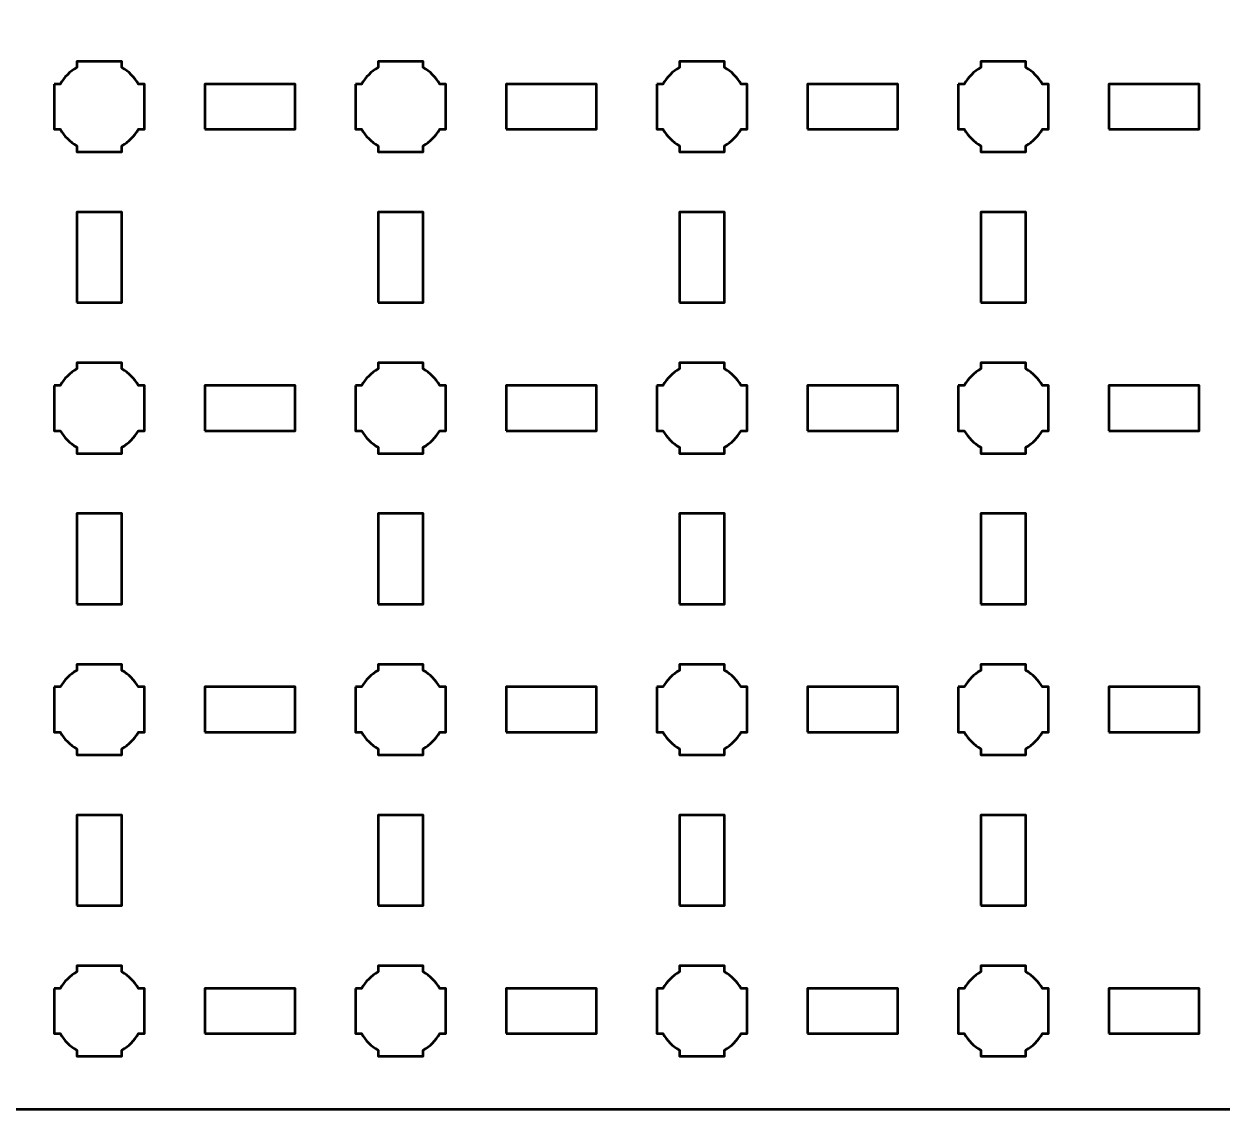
# Model space of a CAD drawing. Header units: centimetres. Extents: x -25.1 to 4.2, y -29.5 to -0.2.
# Drawn here: x -11 to -3.05, y -29.5 to -22.3 of the extents above; entities that cross this region are included whole.
import ezdxf

# ---------------------------------------------------------------- set-up
doc = ezdxf.new("R2010")
doc.units = ezdxf.units.CM
doc.header["$MEASUREMENT"] = 0
doc.layers.add('Layer 1', color=7, linetype='Continuous')

msp = doc.modelspace()

# ---------------------------------------------------------------- linework, layer by layer
at = {"layer": 'Layer 1', "lineweight": 53}
for points in [[(-9.8, -23), (-9.2, -23), (-9.2, -22.7), (-9.8, -22.7), (-9.8, -23)], [(-7.8, -23), (-7.2, -23), (-7.2, -22.7), (-7.8, -22.7), (-7.8, -23)], [(-5.8, -23), (-5.2, -23), (-5.2, -22.7), (-5.8, -22.7), (-5.8, -23)], [(-3.8, -23), (-3.2, -23), (-3.2, -22.7), (-3.8, -22.7), (-3.8, -23)], [(-10.65, -24.15), (-10.35, -24.15), (-10.35, -23.55), (-10.65, -23.55), (-10.65, -24.15)], [(-8.65, -24.15), (-8.35, -24.15), (-8.35, -23.55), (-8.65, -23.55), (-8.65, -24.15)], [(-6.65, -24.15), (-6.35, -24.15), (-6.35, -23.55), (-6.65, -23.55), (-6.65, -24.15)], [(-4.65, -24.15), (-4.35, -24.15), (-4.35, -23.55), (-4.65, -23.55), (-4.65, -24.15)], [(-9.8, -25), (-9.2, -25), (-9.2, -24.7), (-9.8, -24.7), (-9.8, -25)], [(-7.8, -25), (-7.2, -25), (-7.2, -24.7), (-7.8, -24.7), (-7.8, -25)], [(-5.8, -25), (-5.2, -25), (-5.2, -24.7), (-5.8, -24.7), (-5.8, -25)], [(-3.8, -25), (-3.2, -25), (-3.2, -24.7), (-3.8, -24.7), (-3.8, -25)], [(-10.65, -26.15), (-10.35, -26.15), (-10.35, -25.55), (-10.65, -25.55), (-10.65, -26.15)], [(-8.65, -26.15), (-8.35, -26.15), (-8.35, -25.55), (-8.65, -25.55), (-8.65, -26.15)], [(-6.65, -26.15), (-6.35, -26.15), (-6.35, -25.55), (-6.65, -25.55), (-6.65, -26.15)], [(-4.65, -26.15), (-4.35, -26.15), (-4.35, -25.55), (-4.65, -25.55), (-4.65, -26.15)], [(-9.8, -27), (-9.2, -27), (-9.2, -26.7), (-9.8, -26.7), (-9.8, -27)], [(-7.8, -27), (-7.2, -27), (-7.2, -26.7), (-7.8, -26.7), (-7.8, -27)], [(-5.8, -27), (-5.2, -27), (-5.2, -26.7), (-5.8, -26.7), (-5.8, -27)], [(-3.8, -27), (-3.2, -27), (-3.2, -26.7), (-3.8, -26.7), (-3.8, -27)], [(-10.65, -28.15), (-10.35, -28.15), (-10.35, -27.55), (-10.65, -27.55), (-10.65, -28.15)], [(-8.65, -28.15), (-8.35, -28.15), (-8.35, -27.55), (-8.65, -27.55), (-8.65, -28.15)], [(-6.65, -28.15), (-6.35, -28.15), (-6.35, -27.55), (-6.65, -27.55), (-6.65, -28.15)], [(-4.65, -28.15), (-4.35, -28.15), (-4.35, -27.55), (-4.65, -27.55), (-4.65, -28.15)], [(-9.8, -29), (-9.2, -29), (-9.2, -28.7), (-9.8, -28.7), (-9.8, -29)], [(-7.8, -29), (-7.2, -29), (-7.2, -28.7), (-7.8, -28.7), (-7.8, -29)], [(-5.8, -29), (-5.2, -29), (-5.2, -28.7), (-5.8, -28.7), (-5.8, -29)], [(-3.8, -29), (-3.2, -29), (-3.2, -28.7), (-3.8, -28.7), (-3.8, -29)]]:
    msp.add_lwpolyline(points, close=True, dxfattribs=at)
for points, knots in [([(-25.15, -29), (-25.15, -29), (-25.15, -0.7), (-25.15, -0.7), (-25.15, -0.7), (-25.15, -0.42391), (-24.92609, -0.2), (-24.65, -0.2), (-24.65, -0.2), (-24.65, -0.2), (3.65, -0.2), (3.65, -0.2), (3.65, -0.2), (3.92609, -0.2), (4.15, -0.42391), (4.15, -0.7), (4.15, -0.7), (4.15, -0.7), (4.15, -29), (4.15, -29), (4.15, -29), (4.15, -29.27609), (3.92609, -29.5), (3.65, -29.5), (3.65, -29.5), (3.65, -29.5), (-24.65, -29.5), (-24.65, -29.5), (-24.65, -29.5), (-24.92609, -29.5), (-25.15, -29.27609), (-25.15, -29)], [0, 0, 0, 0, 0.125, 0.125, 0.125, 0.125, 0.25, 0.25, 0.25, 0.25, 0.375, 0.375, 0.375, 0.375, 0.5, 0.5, 0.5, 0.5, 0.625, 0.625, 0.625, 0.625, 0.75, 0.75, 0.75, 0.75, 0.875, 0.875, 0.875, 0.875, 1, 1, 1, 1]), ([(-10.8, -22.7), (-10.8, -22.7), (-10.75985, -22.7), (-10.75985, -22.7), (-10.75985, -22.7), (-10.7335, -22.65447), (-10.69553, -22.6165), (-10.65, -22.59015), (-10.65, -22.59015), (-10.65, -22.59015), (-10.65, -22.55), (-10.65, -22.55), (-10.65, -22.55), (-10.65, -22.55), (-10.5, -22.55), (-10.5, -22.55), (-10.5, -22.55), (-10.5, -22.55), (-10.35, -22.55), (-10.35, -22.55), (-10.35, -22.55), (-10.35, -22.55), (-10.35, -22.59015), (-10.35, -22.59015), (-10.35, -22.59015), (-10.30447, -22.6165), (-10.2665, -22.65447), (-10.24015, -22.7), (-10.24015, -22.7), (-10.24015, -22.7), (-10.2, -22.7), (-10.2, -22.7), (-10.2, -22.7), (-10.2, -22.7), (-10.2, -22.85), (-10.2, -22.85), (-10.2, -22.85), (-10.2, -22.85), (-10.2, -23), (-10.2, -23), (-10.2, -23), (-10.2, -23), (-10.24015, -23), (-10.24015, -23), (-10.24015, -23), (-10.2665, -23.04553), (-10.30447, -23.0835), (-10.35, -23.10985), (-10.35, -23.10985), (-10.35, -23.10985), (-10.35, -23.15), (-10.35, -23.15), (-10.35, -23.15), (-10.35, -23.15), (-10.5, -23.15), (-10.5, -23.15), (-10.5, -23.15), (-10.5, -23.15), (-10.65, -23.15), (-10.65, -23.15), (-10.65, -23.15), (-10.65, -23.15), (-10.65, -23.10985), (-10.65, -23.10985), (-10.65, -23.10985), (-10.69553, -23.0835), (-10.7335, -23.04553), (-10.75985, -23), (-10.75985, -23), (-10.75985, -23), (-10.8, -23), (-10.8, -23), (-10.8, -23), (-10.8, -23), (-10.8, -22.85), (-10.8, -22.85), (-10.8, -22.85), (-10.8, -22.85), (-10.8, -22.7), (-10.8, -22.7)], [0, 0, 0, 0, 0.05, 0.05, 0.05, 0.05, 0.1, 0.1, 0.1, 0.1, 0.15, 0.15, 0.15, 0.15, 0.2, 0.2, 0.2, 0.2, 0.25, 0.25, 0.25, 0.25, 0.3, 0.3, 0.3, 0.3, 0.35, 0.35, 0.35, 0.35, 0.4, 0.4, 0.4, 0.4, 0.45, 0.45, 0.45, 0.45, 0.5, 0.5, 0.5, 0.5, 0.55, 0.55, 0.55, 0.55, 0.6, 0.6, 0.6, 0.6, 0.65, 0.65, 0.65, 0.65, 0.7, 0.7, 0.7, 0.7, 0.75, 0.75, 0.75, 0.75, 0.8, 0.8, 0.8, 0.8, 0.85, 0.85, 0.85, 0.85, 0.9, 0.9, 0.9, 0.9, 0.95, 0.95, 0.95, 0.95, 1, 1, 1, 1]), ([(-8.8, -22.7), (-8.8, -22.7), (-8.75985, -22.7), (-8.75985, -22.7), (-8.75985, -22.7), (-8.7335, -22.65447), (-8.69553, -22.6165), (-8.65, -22.59015), (-8.65, -22.59015), (-8.65, -22.59015), (-8.65, -22.55), (-8.65, -22.55), (-8.65, -22.55), (-8.65, -22.55), (-8.5, -22.55), (-8.5, -22.55), (-8.5, -22.55), (-8.5, -22.55), (-8.35, -22.55), (-8.35, -22.55), (-8.35, -22.55), (-8.35, -22.55), (-8.35, -22.59015), (-8.35, -22.59015), (-8.35, -22.59015), (-8.30447, -22.6165), (-8.2665, -22.65447), (-8.24015, -22.7), (-8.24015, -22.7), (-8.24015, -22.7), (-8.2, -22.7), (-8.2, -22.7), (-8.2, -22.7), (-8.2, -22.7), (-8.2, -22.85), (-8.2, -22.85), (-8.2, -22.85), (-8.2, -22.85), (-8.2, -23), (-8.2, -23), (-8.2, -23), (-8.2, -23), (-8.24015, -23), (-8.24015, -23), (-8.24015, -23), (-8.2665, -23.04553), (-8.30447, -23.0835), (-8.35, -23.10985), (-8.35, -23.10985), (-8.35, -23.10985), (-8.35, -23.15), (-8.35, -23.15), (-8.35, -23.15), (-8.35, -23.15), (-8.5, -23.15), (-8.5, -23.15), (-8.5, -23.15), (-8.5, -23.15), (-8.65, -23.15), (-8.65, -23.15), (-8.65, -23.15), (-8.65, -23.15), (-8.65, -23.10985), (-8.65, -23.10985), (-8.65, -23.10985), (-8.69553, -23.0835), (-8.7335, -23.04553), (-8.75985, -23), (-8.75985, -23), (-8.75985, -23), (-8.8, -23), (-8.8, -23), (-8.8, -23), (-8.8, -23), (-8.8, -22.85), (-8.8, -22.85), (-8.8, -22.85), (-8.8, -22.85), (-8.8, -22.7), (-8.8, -22.7)], [0, 0, 0, 0, 0.05, 0.05, 0.05, 0.05, 0.1, 0.1, 0.1, 0.1, 0.15, 0.15, 0.15, 0.15, 0.2, 0.2, 0.2, 0.2, 0.25, 0.25, 0.25, 0.25, 0.3, 0.3, 0.3, 0.3, 0.35, 0.35, 0.35, 0.35, 0.4, 0.4, 0.4, 0.4, 0.45, 0.45, 0.45, 0.45, 0.5, 0.5, 0.5, 0.5, 0.55, 0.55, 0.55, 0.55, 0.6, 0.6, 0.6, 0.6, 0.65, 0.65, 0.65, 0.65, 0.7, 0.7, 0.7, 0.7, 0.75, 0.75, 0.75, 0.75, 0.8, 0.8, 0.8, 0.8, 0.85, 0.85, 0.85, 0.85, 0.9, 0.9, 0.9, 0.9, 0.95, 0.95, 0.95, 0.95, 1, 1, 1, 1]), ([(-6.8, -22.7), (-6.8, -22.7), (-6.75985, -22.7), (-6.75985, -22.7), (-6.75985, -22.7), (-6.7335, -22.65447), (-6.69553, -22.6165), (-6.65, -22.59015), (-6.65, -22.59015), (-6.65, -22.59015), (-6.65, -22.55), (-6.65, -22.55), (-6.65, -22.55), (-6.65, -22.55), (-6.5, -22.55), (-6.5, -22.55), (-6.5, -22.55), (-6.5, -22.55), (-6.35, -22.55), (-6.35, -22.55), (-6.35, -22.55), (-6.35, -22.55), (-6.35, -22.59015), (-6.35, -22.59015), (-6.35, -22.59015), (-6.30447, -22.6165), (-6.2665, -22.65447), (-6.24015, -22.7), (-6.24015, -22.7), (-6.24015, -22.7), (-6.2, -22.7), (-6.2, -22.7), (-6.2, -22.7), (-6.2, -22.7), (-6.2, -22.85), (-6.2, -22.85), (-6.2, -22.85), (-6.2, -22.85), (-6.2, -23), (-6.2, -23), (-6.2, -23), (-6.2, -23), (-6.24015, -23), (-6.24015, -23), (-6.24015, -23), (-6.2665, -23.04553), (-6.30447, -23.0835), (-6.35, -23.10985), (-6.35, -23.10985), (-6.35, -23.10985), (-6.35, -23.15), (-6.35, -23.15), (-6.35, -23.15), (-6.35, -23.15), (-6.5, -23.15), (-6.5, -23.15), (-6.5, -23.15), (-6.5, -23.15), (-6.65, -23.15), (-6.65, -23.15), (-6.65, -23.15), (-6.65, -23.15), (-6.65, -23.10985), (-6.65, -23.10985), (-6.65, -23.10985), (-6.69553, -23.0835), (-6.7335, -23.04553), (-6.75985, -23), (-6.75985, -23), (-6.75985, -23), (-6.8, -23), (-6.8, -23), (-6.8, -23), (-6.8, -23), (-6.8, -22.85), (-6.8, -22.85), (-6.8, -22.85), (-6.8, -22.85), (-6.8, -22.7), (-6.8, -22.7)], [0, 0, 0, 0, 0.05, 0.05, 0.05, 0.05, 0.1, 0.1, 0.1, 0.1, 0.15, 0.15, 0.15, 0.15, 0.2, 0.2, 0.2, 0.2, 0.25, 0.25, 0.25, 0.25, 0.3, 0.3, 0.3, 0.3, 0.35, 0.35, 0.35, 0.35, 0.4, 0.4, 0.4, 0.4, 0.45, 0.45, 0.45, 0.45, 0.5, 0.5, 0.5, 0.5, 0.55, 0.55, 0.55, 0.55, 0.6, 0.6, 0.6, 0.6, 0.65, 0.65, 0.65, 0.65, 0.7, 0.7, 0.7, 0.7, 0.75, 0.75, 0.75, 0.75, 0.8, 0.8, 0.8, 0.8, 0.85, 0.85, 0.85, 0.85, 0.9, 0.9, 0.9, 0.9, 0.95, 0.95, 0.95, 0.95, 1, 1, 1, 1]), ([(-4.8, -22.7), (-4.8, -22.7), (-4.75985, -22.7), (-4.75985, -22.7), (-4.75985, -22.7), (-4.7335, -22.65447), (-4.69553, -22.6165), (-4.65, -22.59015), (-4.65, -22.59015), (-4.65, -22.59015), (-4.65, -22.55), (-4.65, -22.55), (-4.65, -22.55), (-4.65, -22.55), (-4.5, -22.55), (-4.5, -22.55), (-4.5, -22.55), (-4.5, -22.55), (-4.35, -22.55), (-4.35, -22.55), (-4.35, -22.55), (-4.35, -22.55), (-4.35, -22.59015), (-4.35, -22.59015), (-4.35, -22.59015), (-4.30447, -22.6165), (-4.2665, -22.65447), (-4.24015, -22.7), (-4.24015, -22.7), (-4.24015, -22.7), (-4.2, -22.7), (-4.2, -22.7), (-4.2, -22.7), (-4.2, -22.7), (-4.2, -22.85), (-4.2, -22.85), (-4.2, -22.85), (-4.2, -22.85), (-4.2, -23), (-4.2, -23), (-4.2, -23), (-4.2, -23), (-4.24015, -23), (-4.24015, -23), (-4.24015, -23), (-4.2665, -23.04553), (-4.30447, -23.0835), (-4.35, -23.10985), (-4.35, -23.10985), (-4.35, -23.10985), (-4.35, -23.15), (-4.35, -23.15), (-4.35, -23.15), (-4.35, -23.15), (-4.5, -23.15), (-4.5, -23.15), (-4.5, -23.15), (-4.5, -23.15), (-4.65, -23.15), (-4.65, -23.15), (-4.65, -23.15), (-4.65, -23.15), (-4.65, -23.10985), (-4.65, -23.10985), (-4.65, -23.10985), (-4.69553, -23.0835), (-4.7335, -23.04553), (-4.75985, -23), (-4.75985, -23), (-4.75985, -23), (-4.8, -23), (-4.8, -23), (-4.8, -23), (-4.8, -23), (-4.8, -22.85), (-4.8, -22.85), (-4.8, -22.85), (-4.8, -22.85), (-4.8, -22.7), (-4.8, -22.7)], [0, 0, 0, 0, 0.05, 0.05, 0.05, 0.05, 0.1, 0.1, 0.1, 0.1, 0.15, 0.15, 0.15, 0.15, 0.2, 0.2, 0.2, 0.2, 0.25, 0.25, 0.25, 0.25, 0.3, 0.3, 0.3, 0.3, 0.35, 0.35, 0.35, 0.35, 0.4, 0.4, 0.4, 0.4, 0.45, 0.45, 0.45, 0.45, 0.5, 0.5, 0.5, 0.5, 0.55, 0.55, 0.55, 0.55, 0.6, 0.6, 0.6, 0.6, 0.65, 0.65, 0.65, 0.65, 0.7, 0.7, 0.7, 0.7, 0.75, 0.75, 0.75, 0.75, 0.8, 0.8, 0.8, 0.8, 0.85, 0.85, 0.85, 0.85, 0.9, 0.9, 0.9, 0.9, 0.95, 0.95, 0.95, 0.95, 1, 1, 1, 1]), ([(-10.8, -24.7), (-10.8, -24.7), (-10.75985, -24.7), (-10.75985, -24.7), (-10.75985, -24.7), (-10.7335, -24.65447), (-10.69553, -24.6165), (-10.65, -24.59015), (-10.65, -24.59015), (-10.65, -24.59015), (-10.65, -24.55), (-10.65, -24.55), (-10.65, -24.55), (-10.65, -24.55), (-10.5, -24.55), (-10.5, -24.55), (-10.5, -24.55), (-10.5, -24.55), (-10.35, -24.55), (-10.35, -24.55), (-10.35, -24.55), (-10.35, -24.55), (-10.35, -24.59015), (-10.35, -24.59015), (-10.35, -24.59015), (-10.30447, -24.6165), (-10.2665, -24.65447), (-10.24015, -24.7), (-10.24015, -24.7), (-10.24015, -24.7), (-10.2, -24.7), (-10.2, -24.7), (-10.2, -24.7), (-10.2, -24.7), (-10.2, -24.85), (-10.2, -24.85), (-10.2, -24.85), (-10.2, -24.85), (-10.2, -25), (-10.2, -25), (-10.2, -25), (-10.2, -25), (-10.24015, -25), (-10.24015, -25), (-10.24015, -25), (-10.2665, -25.04553), (-10.30447, -25.0835), (-10.35, -25.10985), (-10.35, -25.10985), (-10.35, -25.10985), (-10.35, -25.15), (-10.35, -25.15), (-10.35, -25.15), (-10.35, -25.15), (-10.5, -25.15), (-10.5, -25.15), (-10.5, -25.15), (-10.5, -25.15), (-10.65, -25.15), (-10.65, -25.15), (-10.65, -25.15), (-10.65, -25.15), (-10.65, -25.10985), (-10.65, -25.10985), (-10.65, -25.10985), (-10.69553, -25.0835), (-10.7335, -25.04553), (-10.75985, -25), (-10.75985, -25), (-10.75985, -25), (-10.8, -25), (-10.8, -25), (-10.8, -25), (-10.8, -25), (-10.8, -24.85), (-10.8, -24.85), (-10.8, -24.85), (-10.8, -24.85), (-10.8, -24.7), (-10.8, -24.7)], [0, 0, 0, 0, 0.05, 0.05, 0.05, 0.05, 0.1, 0.1, 0.1, 0.1, 0.15, 0.15, 0.15, 0.15, 0.2, 0.2, 0.2, 0.2, 0.25, 0.25, 0.25, 0.25, 0.3, 0.3, 0.3, 0.3, 0.35, 0.35, 0.35, 0.35, 0.4, 0.4, 0.4, 0.4, 0.45, 0.45, 0.45, 0.45, 0.5, 0.5, 0.5, 0.5, 0.55, 0.55, 0.55, 0.55, 0.6, 0.6, 0.6, 0.6, 0.65, 0.65, 0.65, 0.65, 0.7, 0.7, 0.7, 0.7, 0.75, 0.75, 0.75, 0.75, 0.8, 0.8, 0.8, 0.8, 0.85, 0.85, 0.85, 0.85, 0.9, 0.9, 0.9, 0.9, 0.95, 0.95, 0.95, 0.95, 1, 1, 1, 1]), ([(-8.8, -24.7), (-8.8, -24.7), (-8.75985, -24.7), (-8.75985, -24.7), (-8.75985, -24.7), (-8.7335, -24.65447), (-8.69553, -24.6165), (-8.65, -24.59015), (-8.65, -24.59015), (-8.65, -24.59015), (-8.65, -24.55), (-8.65, -24.55), (-8.65, -24.55), (-8.65, -24.55), (-8.5, -24.55), (-8.5, -24.55), (-8.5, -24.55), (-8.5, -24.55), (-8.35, -24.55), (-8.35, -24.55), (-8.35, -24.55), (-8.35, -24.55), (-8.35, -24.59015), (-8.35, -24.59015), (-8.35, -24.59015), (-8.30447, -24.6165), (-8.2665, -24.65447), (-8.24015, -24.7), (-8.24015, -24.7), (-8.24015, -24.7), (-8.2, -24.7), (-8.2, -24.7), (-8.2, -24.7), (-8.2, -24.7), (-8.2, -24.85), (-8.2, -24.85), (-8.2, -24.85), (-8.2, -24.85), (-8.2, -25), (-8.2, -25), (-8.2, -25), (-8.2, -25), (-8.24015, -25), (-8.24015, -25), (-8.24015, -25), (-8.2665, -25.04553), (-8.30447, -25.0835), (-8.35, -25.10985), (-8.35, -25.10985), (-8.35, -25.10985), (-8.35, -25.15), (-8.35, -25.15), (-8.35, -25.15), (-8.35, -25.15), (-8.5, -25.15), (-8.5, -25.15), (-8.5, -25.15), (-8.5, -25.15), (-8.65, -25.15), (-8.65, -25.15), (-8.65, -25.15), (-8.65, -25.15), (-8.65, -25.10985), (-8.65, -25.10985), (-8.65, -25.10985), (-8.69553, -25.0835), (-8.7335, -25.04553), (-8.75985, -25), (-8.75985, -25), (-8.75985, -25), (-8.8, -25), (-8.8, -25), (-8.8, -25), (-8.8, -25), (-8.8, -24.85), (-8.8, -24.85), (-8.8, -24.85), (-8.8, -24.85), (-8.8, -24.7), (-8.8, -24.7)], [0, 0, 0, 0, 0.05, 0.05, 0.05, 0.05, 0.1, 0.1, 0.1, 0.1, 0.15, 0.15, 0.15, 0.15, 0.2, 0.2, 0.2, 0.2, 0.25, 0.25, 0.25, 0.25, 0.3, 0.3, 0.3, 0.3, 0.35, 0.35, 0.35, 0.35, 0.4, 0.4, 0.4, 0.4, 0.45, 0.45, 0.45, 0.45, 0.5, 0.5, 0.5, 0.5, 0.55, 0.55, 0.55, 0.55, 0.6, 0.6, 0.6, 0.6, 0.65, 0.65, 0.65, 0.65, 0.7, 0.7, 0.7, 0.7, 0.75, 0.75, 0.75, 0.75, 0.8, 0.8, 0.8, 0.8, 0.85, 0.85, 0.85, 0.85, 0.9, 0.9, 0.9, 0.9, 0.95, 0.95, 0.95, 0.95, 1, 1, 1, 1]), ([(-6.8, -24.7), (-6.8, -24.7), (-6.75985, -24.7), (-6.75985, -24.7), (-6.75985, -24.7), (-6.7335, -24.65447), (-6.69553, -24.6165), (-6.65, -24.59015), (-6.65, -24.59015), (-6.65, -24.59015), (-6.65, -24.55), (-6.65, -24.55), (-6.65, -24.55), (-6.65, -24.55), (-6.5, -24.55), (-6.5, -24.55), (-6.5, -24.55), (-6.5, -24.55), (-6.35, -24.55), (-6.35, -24.55), (-6.35, -24.55), (-6.35, -24.55), (-6.35, -24.59015), (-6.35, -24.59015), (-6.35, -24.59015), (-6.30447, -24.6165), (-6.2665, -24.65447), (-6.24015, -24.7), (-6.24015, -24.7), (-6.24015, -24.7), (-6.2, -24.7), (-6.2, -24.7), (-6.2, -24.7), (-6.2, -24.7), (-6.2, -24.85), (-6.2, -24.85), (-6.2, -24.85), (-6.2, -24.85), (-6.2, -25), (-6.2, -25), (-6.2, -25), (-6.2, -25), (-6.24015, -25), (-6.24015, -25), (-6.24015, -25), (-6.2665, -25.04553), (-6.30447, -25.0835), (-6.35, -25.10985), (-6.35, -25.10985), (-6.35, -25.10985), (-6.35, -25.15), (-6.35, -25.15), (-6.35, -25.15), (-6.35, -25.15), (-6.5, -25.15), (-6.5, -25.15), (-6.5, -25.15), (-6.5, -25.15), (-6.65, -25.15), (-6.65, -25.15), (-6.65, -25.15), (-6.65, -25.15), (-6.65, -25.10985), (-6.65, -25.10985), (-6.65, -25.10985), (-6.69553, -25.0835), (-6.7335, -25.04553), (-6.75985, -25), (-6.75985, -25), (-6.75985, -25), (-6.8, -25), (-6.8, -25), (-6.8, -25), (-6.8, -25), (-6.8, -24.85), (-6.8, -24.85), (-6.8, -24.85), (-6.8, -24.85), (-6.8, -24.7), (-6.8, -24.7)], [0, 0, 0, 0, 0.05, 0.05, 0.05, 0.05, 0.1, 0.1, 0.1, 0.1, 0.15, 0.15, 0.15, 0.15, 0.2, 0.2, 0.2, 0.2, 0.25, 0.25, 0.25, 0.25, 0.3, 0.3, 0.3, 0.3, 0.35, 0.35, 0.35, 0.35, 0.4, 0.4, 0.4, 0.4, 0.45, 0.45, 0.45, 0.45, 0.5, 0.5, 0.5, 0.5, 0.55, 0.55, 0.55, 0.55, 0.6, 0.6, 0.6, 0.6, 0.65, 0.65, 0.65, 0.65, 0.7, 0.7, 0.7, 0.7, 0.75, 0.75, 0.75, 0.75, 0.8, 0.8, 0.8, 0.8, 0.85, 0.85, 0.85, 0.85, 0.9, 0.9, 0.9, 0.9, 0.95, 0.95, 0.95, 0.95, 1, 1, 1, 1]), ([(-4.8, -24.7), (-4.8, -24.7), (-4.75985, -24.7), (-4.75985, -24.7), (-4.75985, -24.7), (-4.7335, -24.65447), (-4.69553, -24.6165), (-4.65, -24.59015), (-4.65, -24.59015), (-4.65, -24.59015), (-4.65, -24.55), (-4.65, -24.55), (-4.65, -24.55), (-4.65, -24.55), (-4.5, -24.55), (-4.5, -24.55), (-4.5, -24.55), (-4.5, -24.55), (-4.35, -24.55), (-4.35, -24.55), (-4.35, -24.55), (-4.35, -24.55), (-4.35, -24.59015), (-4.35, -24.59015), (-4.35, -24.59015), (-4.30447, -24.6165), (-4.2665, -24.65447), (-4.24015, -24.7), (-4.24015, -24.7), (-4.24015, -24.7), (-4.2, -24.7), (-4.2, -24.7), (-4.2, -24.7), (-4.2, -24.7), (-4.2, -24.85), (-4.2, -24.85), (-4.2, -24.85), (-4.2, -24.85), (-4.2, -25), (-4.2, -25), (-4.2, -25), (-4.2, -25), (-4.24015, -25), (-4.24015, -25), (-4.24015, -25), (-4.2665, -25.04553), (-4.30447, -25.0835), (-4.35, -25.10985), (-4.35, -25.10985), (-4.35, -25.10985), (-4.35, -25.15), (-4.35, -25.15), (-4.35, -25.15), (-4.35, -25.15), (-4.5, -25.15), (-4.5, -25.15), (-4.5, -25.15), (-4.5, -25.15), (-4.65, -25.15), (-4.65, -25.15), (-4.65, -25.15), (-4.65, -25.15), (-4.65, -25.10985), (-4.65, -25.10985), (-4.65, -25.10985), (-4.69553, -25.0835), (-4.7335, -25.04553), (-4.75985, -25), (-4.75985, -25), (-4.75985, -25), (-4.8, -25), (-4.8, -25), (-4.8, -25), (-4.8, -25), (-4.8, -24.85), (-4.8, -24.85), (-4.8, -24.85), (-4.8, -24.85), (-4.8, -24.7), (-4.8, -24.7)], [0, 0, 0, 0, 0.05, 0.05, 0.05, 0.05, 0.1, 0.1, 0.1, 0.1, 0.15, 0.15, 0.15, 0.15, 0.2, 0.2, 0.2, 0.2, 0.25, 0.25, 0.25, 0.25, 0.3, 0.3, 0.3, 0.3, 0.35, 0.35, 0.35, 0.35, 0.4, 0.4, 0.4, 0.4, 0.45, 0.45, 0.45, 0.45, 0.5, 0.5, 0.5, 0.5, 0.55, 0.55, 0.55, 0.55, 0.6, 0.6, 0.6, 0.6, 0.65, 0.65, 0.65, 0.65, 0.7, 0.7, 0.7, 0.7, 0.75, 0.75, 0.75, 0.75, 0.8, 0.8, 0.8, 0.8, 0.85, 0.85, 0.85, 0.85, 0.9, 0.9, 0.9, 0.9, 0.95, 0.95, 0.95, 0.95, 1, 1, 1, 1]), ([(-10.8, -26.7), (-10.8, -26.7), (-10.75985, -26.7), (-10.75985, -26.7), (-10.75985, -26.7), (-10.7335, -26.65447), (-10.69553, -26.6165), (-10.65, -26.59015), (-10.65, -26.59015), (-10.65, -26.59015), (-10.65, -26.55), (-10.65, -26.55), (-10.65, -26.55), (-10.65, -26.55), (-10.5, -26.55), (-10.5, -26.55), (-10.5, -26.55), (-10.5, -26.55), (-10.35, -26.55), (-10.35, -26.55), (-10.35, -26.55), (-10.35, -26.55), (-10.35, -26.59015), (-10.35, -26.59015), (-10.35, -26.59015), (-10.30447, -26.6165), (-10.2665, -26.65447), (-10.24015, -26.7), (-10.24015, -26.7), (-10.24015, -26.7), (-10.2, -26.7), (-10.2, -26.7), (-10.2, -26.7), (-10.2, -26.7), (-10.2, -26.85), (-10.2, -26.85), (-10.2, -26.85), (-10.2, -26.85), (-10.2, -27), (-10.2, -27), (-10.2, -27), (-10.2, -27), (-10.24015, -27), (-10.24015, -27), (-10.24015, -27), (-10.2665, -27.04553), (-10.30447, -27.0835), (-10.35, -27.10985), (-10.35, -27.10985), (-10.35, -27.10985), (-10.35, -27.15), (-10.35, -27.15), (-10.35, -27.15), (-10.35, -27.15), (-10.5, -27.15), (-10.5, -27.15), (-10.5, -27.15), (-10.5, -27.15), (-10.65, -27.15), (-10.65, -27.15), (-10.65, -27.15), (-10.65, -27.15), (-10.65, -27.10985), (-10.65, -27.10985), (-10.65, -27.10985), (-10.69553, -27.0835), (-10.7335, -27.04553), (-10.75985, -27), (-10.75985, -27), (-10.75985, -27), (-10.8, -27), (-10.8, -27), (-10.8, -27), (-10.8, -27), (-10.8, -26.85), (-10.8, -26.85), (-10.8, -26.85), (-10.8, -26.85), (-10.8, -26.7), (-10.8, -26.7)], [0, 0, 0, 0, 0.05, 0.05, 0.05, 0.05, 0.1, 0.1, 0.1, 0.1, 0.15, 0.15, 0.15, 0.15, 0.2, 0.2, 0.2, 0.2, 0.25, 0.25, 0.25, 0.25, 0.3, 0.3, 0.3, 0.3, 0.35, 0.35, 0.35, 0.35, 0.4, 0.4, 0.4, 0.4, 0.45, 0.45, 0.45, 0.45, 0.5, 0.5, 0.5, 0.5, 0.55, 0.55, 0.55, 0.55, 0.6, 0.6, 0.6, 0.6, 0.65, 0.65, 0.65, 0.65, 0.7, 0.7, 0.7, 0.7, 0.75, 0.75, 0.75, 0.75, 0.8, 0.8, 0.8, 0.8, 0.85, 0.85, 0.85, 0.85, 0.9, 0.9, 0.9, 0.9, 0.95, 0.95, 0.95, 0.95, 1, 1, 1, 1]), ([(-8.8, -26.7), (-8.8, -26.7), (-8.75985, -26.7), (-8.75985, -26.7), (-8.75985, -26.7), (-8.7335, -26.65447), (-8.69553, -26.6165), (-8.65, -26.59015), (-8.65, -26.59015), (-8.65, -26.59015), (-8.65, -26.55), (-8.65, -26.55), (-8.65, -26.55), (-8.65, -26.55), (-8.5, -26.55), (-8.5, -26.55), (-8.5, -26.55), (-8.5, -26.55), (-8.35, -26.55), (-8.35, -26.55), (-8.35, -26.55), (-8.35, -26.55), (-8.35, -26.59015), (-8.35, -26.59015), (-8.35, -26.59015), (-8.30447, -26.6165), (-8.2665, -26.65447), (-8.24015, -26.7), (-8.24015, -26.7), (-8.24015, -26.7), (-8.2, -26.7), (-8.2, -26.7), (-8.2, -26.7), (-8.2, -26.7), (-8.2, -26.85), (-8.2, -26.85), (-8.2, -26.85), (-8.2, -26.85), (-8.2, -27), (-8.2, -27), (-8.2, -27), (-8.2, -27), (-8.24015, -27), (-8.24015, -27), (-8.24015, -27), (-8.2665, -27.04553), (-8.30447, -27.0835), (-8.35, -27.10985), (-8.35, -27.10985), (-8.35, -27.10985), (-8.35, -27.15), (-8.35, -27.15), (-8.35, -27.15), (-8.35, -27.15), (-8.5, -27.15), (-8.5, -27.15), (-8.5, -27.15), (-8.5, -27.15), (-8.65, -27.15), (-8.65, -27.15), (-8.65, -27.15), (-8.65, -27.15), (-8.65, -27.10985), (-8.65, -27.10985), (-8.65, -27.10985), (-8.69553, -27.0835), (-8.7335, -27.04553), (-8.75985, -27), (-8.75985, -27), (-8.75985, -27), (-8.8, -27), (-8.8, -27), (-8.8, -27), (-8.8, -27), (-8.8, -26.85), (-8.8, -26.85), (-8.8, -26.85), (-8.8, -26.85), (-8.8, -26.7), (-8.8, -26.7)], [0, 0, 0, 0, 0.05, 0.05, 0.05, 0.05, 0.1, 0.1, 0.1, 0.1, 0.15, 0.15, 0.15, 0.15, 0.2, 0.2, 0.2, 0.2, 0.25, 0.25, 0.25, 0.25, 0.3, 0.3, 0.3, 0.3, 0.35, 0.35, 0.35, 0.35, 0.4, 0.4, 0.4, 0.4, 0.45, 0.45, 0.45, 0.45, 0.5, 0.5, 0.5, 0.5, 0.55, 0.55, 0.55, 0.55, 0.6, 0.6, 0.6, 0.6, 0.65, 0.65, 0.65, 0.65, 0.7, 0.7, 0.7, 0.7, 0.75, 0.75, 0.75, 0.75, 0.8, 0.8, 0.8, 0.8, 0.85, 0.85, 0.85, 0.85, 0.9, 0.9, 0.9, 0.9, 0.95, 0.95, 0.95, 0.95, 1, 1, 1, 1]), ([(-6.8, -26.7), (-6.8, -26.7), (-6.75985, -26.7), (-6.75985, -26.7), (-6.75985, -26.7), (-6.7335, -26.65447), (-6.69553, -26.6165), (-6.65, -26.59015), (-6.65, -26.59015), (-6.65, -26.59015), (-6.65, -26.55), (-6.65, -26.55), (-6.65, -26.55), (-6.65, -26.55), (-6.5, -26.55), (-6.5, -26.55), (-6.5, -26.55), (-6.5, -26.55), (-6.35, -26.55), (-6.35, -26.55), (-6.35, -26.55), (-6.35, -26.55), (-6.35, -26.59015), (-6.35, -26.59015), (-6.35, -26.59015), (-6.30447, -26.6165), (-6.2665, -26.65447), (-6.24015, -26.7), (-6.24015, -26.7), (-6.24015, -26.7), (-6.2, -26.7), (-6.2, -26.7), (-6.2, -26.7), (-6.2, -26.7), (-6.2, -26.85), (-6.2, -26.85), (-6.2, -26.85), (-6.2, -26.85), (-6.2, -27), (-6.2, -27), (-6.2, -27), (-6.2, -27), (-6.24015, -27), (-6.24015, -27), (-6.24015, -27), (-6.2665, -27.04553), (-6.30447, -27.0835), (-6.35, -27.10985), (-6.35, -27.10985), (-6.35, -27.10985), (-6.35, -27.15), (-6.35, -27.15), (-6.35, -27.15), (-6.35, -27.15), (-6.5, -27.15), (-6.5, -27.15), (-6.5, -27.15), (-6.5, -27.15), (-6.65, -27.15), (-6.65, -27.15), (-6.65, -27.15), (-6.65, -27.15), (-6.65, -27.10985), (-6.65, -27.10985), (-6.65, -27.10985), (-6.69553, -27.0835), (-6.7335, -27.04553), (-6.75985, -27), (-6.75985, -27), (-6.75985, -27), (-6.8, -27), (-6.8, -27), (-6.8, -27), (-6.8, -27), (-6.8, -26.85), (-6.8, -26.85), (-6.8, -26.85), (-6.8, -26.85), (-6.8, -26.7), (-6.8, -26.7)], [0, 0, 0, 0, 0.05, 0.05, 0.05, 0.05, 0.1, 0.1, 0.1, 0.1, 0.15, 0.15, 0.15, 0.15, 0.2, 0.2, 0.2, 0.2, 0.25, 0.25, 0.25, 0.25, 0.3, 0.3, 0.3, 0.3, 0.35, 0.35, 0.35, 0.35, 0.4, 0.4, 0.4, 0.4, 0.45, 0.45, 0.45, 0.45, 0.5, 0.5, 0.5, 0.5, 0.55, 0.55, 0.55, 0.55, 0.6, 0.6, 0.6, 0.6, 0.65, 0.65, 0.65, 0.65, 0.7, 0.7, 0.7, 0.7, 0.75, 0.75, 0.75, 0.75, 0.8, 0.8, 0.8, 0.8, 0.85, 0.85, 0.85, 0.85, 0.9, 0.9, 0.9, 0.9, 0.95, 0.95, 0.95, 0.95, 1, 1, 1, 1]), ([(-4.8, -26.7), (-4.8, -26.7), (-4.75985, -26.7), (-4.75985, -26.7), (-4.75985, -26.7), (-4.7335, -26.65447), (-4.69553, -26.6165), (-4.65, -26.59015), (-4.65, -26.59015), (-4.65, -26.59015), (-4.65, -26.55), (-4.65, -26.55), (-4.65, -26.55), (-4.65, -26.55), (-4.5, -26.55), (-4.5, -26.55), (-4.5, -26.55), (-4.5, -26.55), (-4.35, -26.55), (-4.35, -26.55), (-4.35, -26.55), (-4.35, -26.55), (-4.35, -26.59015), (-4.35, -26.59015), (-4.35, -26.59015), (-4.30447, -26.6165), (-4.2665, -26.65447), (-4.24015, -26.7), (-4.24015, -26.7), (-4.24015, -26.7), (-4.2, -26.7), (-4.2, -26.7), (-4.2, -26.7), (-4.2, -26.7), (-4.2, -26.85), (-4.2, -26.85), (-4.2, -26.85), (-4.2, -26.85), (-4.2, -27), (-4.2, -27), (-4.2, -27), (-4.2, -27), (-4.24015, -27), (-4.24015, -27), (-4.24015, -27), (-4.2665, -27.04553), (-4.30447, -27.0835), (-4.35, -27.10985), (-4.35, -27.10985), (-4.35, -27.10985), (-4.35, -27.15), (-4.35, -27.15), (-4.35, -27.15), (-4.35, -27.15), (-4.5, -27.15), (-4.5, -27.15), (-4.5, -27.15), (-4.5, -27.15), (-4.65, -27.15), (-4.65, -27.15), (-4.65, -27.15), (-4.65, -27.15), (-4.65, -27.10985), (-4.65, -27.10985), (-4.65, -27.10985), (-4.69553, -27.0835), (-4.7335, -27.04553), (-4.75985, -27), (-4.75985, -27), (-4.75985, -27), (-4.8, -27), (-4.8, -27), (-4.8, -27), (-4.8, -27), (-4.8, -26.85), (-4.8, -26.85), (-4.8, -26.85), (-4.8, -26.85), (-4.8, -26.7), (-4.8, -26.7)], [0, 0, 0, 0, 0.05, 0.05, 0.05, 0.05, 0.1, 0.1, 0.1, 0.1, 0.15, 0.15, 0.15, 0.15, 0.2, 0.2, 0.2, 0.2, 0.25, 0.25, 0.25, 0.25, 0.3, 0.3, 0.3, 0.3, 0.35, 0.35, 0.35, 0.35, 0.4, 0.4, 0.4, 0.4, 0.45, 0.45, 0.45, 0.45, 0.5, 0.5, 0.5, 0.5, 0.55, 0.55, 0.55, 0.55, 0.6, 0.6, 0.6, 0.6, 0.65, 0.65, 0.65, 0.65, 0.7, 0.7, 0.7, 0.7, 0.75, 0.75, 0.75, 0.75, 0.8, 0.8, 0.8, 0.8, 0.85, 0.85, 0.85, 0.85, 0.9, 0.9, 0.9, 0.9, 0.95, 0.95, 0.95, 0.95, 1, 1, 1, 1]), ([(-10.8, -28.7), (-10.8, -28.7), (-10.75985, -28.7), (-10.75985, -28.7), (-10.75985, -28.7), (-10.7335, -28.65447), (-10.69553, -28.6165), (-10.65, -28.59015), (-10.65, -28.59015), (-10.65, -28.59015), (-10.65, -28.55), (-10.65, -28.55), (-10.65, -28.55), (-10.65, -28.55), (-10.5, -28.55), (-10.5, -28.55), (-10.5, -28.55), (-10.5, -28.55), (-10.35, -28.55), (-10.35, -28.55), (-10.35, -28.55), (-10.35, -28.55), (-10.35, -28.59015), (-10.35, -28.59015), (-10.35, -28.59015), (-10.30447, -28.6165), (-10.2665, -28.65447), (-10.24015, -28.7), (-10.24015, -28.7), (-10.24015, -28.7), (-10.2, -28.7), (-10.2, -28.7), (-10.2, -28.7), (-10.2, -28.7), (-10.2, -28.85), (-10.2, -28.85), (-10.2, -28.85), (-10.2, -28.85), (-10.2, -29), (-10.2, -29), (-10.2, -29), (-10.2, -29), (-10.24015, -29), (-10.24015, -29), (-10.24015, -29), (-10.2665, -29.04553), (-10.30447, -29.0835), (-10.35, -29.10985), (-10.35, -29.10985), (-10.35, -29.10985), (-10.35, -29.15), (-10.35, -29.15), (-10.35, -29.15), (-10.35, -29.15), (-10.5, -29.15), (-10.5, -29.15), (-10.5, -29.15), (-10.5, -29.15), (-10.65, -29.15), (-10.65, -29.15), (-10.65, -29.15), (-10.65, -29.15), (-10.65, -29.10985), (-10.65, -29.10985), (-10.65, -29.10985), (-10.69553, -29.0835), (-10.7335, -29.04553), (-10.75985, -29), (-10.75985, -29), (-10.75985, -29), (-10.8, -29), (-10.8, -29), (-10.8, -29), (-10.8, -29), (-10.8, -28.85), (-10.8, -28.85), (-10.8, -28.85), (-10.8, -28.85), (-10.8, -28.7), (-10.8, -28.7)], [0, 0, 0, 0, 0.05, 0.05, 0.05, 0.05, 0.1, 0.1, 0.1, 0.1, 0.15, 0.15, 0.15, 0.15, 0.2, 0.2, 0.2, 0.2, 0.25, 0.25, 0.25, 0.25, 0.3, 0.3, 0.3, 0.3, 0.35, 0.35, 0.35, 0.35, 0.4, 0.4, 0.4, 0.4, 0.45, 0.45, 0.45, 0.45, 0.5, 0.5, 0.5, 0.5, 0.55, 0.55, 0.55, 0.55, 0.6, 0.6, 0.6, 0.6, 0.65, 0.65, 0.65, 0.65, 0.7, 0.7, 0.7, 0.7, 0.75, 0.75, 0.75, 0.75, 0.8, 0.8, 0.8, 0.8, 0.85, 0.85, 0.85, 0.85, 0.9, 0.9, 0.9, 0.9, 0.95, 0.95, 0.95, 0.95, 1, 1, 1, 1]), ([(-8.8, -28.7), (-8.8, -28.7), (-8.75985, -28.7), (-8.75985, -28.7), (-8.75985, -28.7), (-8.7335, -28.65447), (-8.69553, -28.6165), (-8.65, -28.59015), (-8.65, -28.59015), (-8.65, -28.59015), (-8.65, -28.55), (-8.65, -28.55), (-8.65, -28.55), (-8.65, -28.55), (-8.5, -28.55), (-8.5, -28.55), (-8.5, -28.55), (-8.5, -28.55), (-8.35, -28.55), (-8.35, -28.55), (-8.35, -28.55), (-8.35, -28.55), (-8.35, -28.59015), (-8.35, -28.59015), (-8.35, -28.59015), (-8.30447, -28.6165), (-8.2665, -28.65447), (-8.24015, -28.7), (-8.24015, -28.7), (-8.24015, -28.7), (-8.2, -28.7), (-8.2, -28.7), (-8.2, -28.7), (-8.2, -28.7), (-8.2, -28.85), (-8.2, -28.85), (-8.2, -28.85), (-8.2, -28.85), (-8.2, -29), (-8.2, -29), (-8.2, -29), (-8.2, -29), (-8.24015, -29), (-8.24015, -29), (-8.24015, -29), (-8.2665, -29.04553), (-8.30447, -29.0835), (-8.35, -29.10985), (-8.35, -29.10985), (-8.35, -29.10985), (-8.35, -29.15), (-8.35, -29.15), (-8.35, -29.15), (-8.35, -29.15), (-8.5, -29.15), (-8.5, -29.15), (-8.5, -29.15), (-8.5, -29.15), (-8.65, -29.15), (-8.65, -29.15), (-8.65, -29.15), (-8.65, -29.15), (-8.65, -29.10985), (-8.65, -29.10985), (-8.65, -29.10985), (-8.69553, -29.0835), (-8.7335, -29.04553), (-8.75985, -29), (-8.75985, -29), (-8.75985, -29), (-8.8, -29), (-8.8, -29), (-8.8, -29), (-8.8, -29), (-8.8, -28.85), (-8.8, -28.85), (-8.8, -28.85), (-8.8, -28.85), (-8.8, -28.7), (-8.8, -28.7)], [0, 0, 0, 0, 0.05, 0.05, 0.05, 0.05, 0.1, 0.1, 0.1, 0.1, 0.15, 0.15, 0.15, 0.15, 0.2, 0.2, 0.2, 0.2, 0.25, 0.25, 0.25, 0.25, 0.3, 0.3, 0.3, 0.3, 0.35, 0.35, 0.35, 0.35, 0.4, 0.4, 0.4, 0.4, 0.45, 0.45, 0.45, 0.45, 0.5, 0.5, 0.5, 0.5, 0.55, 0.55, 0.55, 0.55, 0.6, 0.6, 0.6, 0.6, 0.65, 0.65, 0.65, 0.65, 0.7, 0.7, 0.7, 0.7, 0.75, 0.75, 0.75, 0.75, 0.8, 0.8, 0.8, 0.8, 0.85, 0.85, 0.85, 0.85, 0.9, 0.9, 0.9, 0.9, 0.95, 0.95, 0.95, 0.95, 1, 1, 1, 1]), ([(-6.8, -28.7), (-6.8, -28.7), (-6.75985, -28.7), (-6.75985, -28.7), (-6.75985, -28.7), (-6.7335, -28.65447), (-6.69553, -28.6165), (-6.65, -28.59015), (-6.65, -28.59015), (-6.65, -28.59015), (-6.65, -28.55), (-6.65, -28.55), (-6.65, -28.55), (-6.65, -28.55), (-6.5, -28.55), (-6.5, -28.55), (-6.5, -28.55), (-6.5, -28.55), (-6.35, -28.55), (-6.35, -28.55), (-6.35, -28.55), (-6.35, -28.55), (-6.35, -28.59015), (-6.35, -28.59015), (-6.35, -28.59015), (-6.30447, -28.6165), (-6.2665, -28.65447), (-6.24015, -28.7), (-6.24015, -28.7), (-6.24015, -28.7), (-6.2, -28.7), (-6.2, -28.7), (-6.2, -28.7), (-6.2, -28.7), (-6.2, -28.85), (-6.2, -28.85), (-6.2, -28.85), (-6.2, -28.85), (-6.2, -29), (-6.2, -29), (-6.2, -29), (-6.2, -29), (-6.24015, -29), (-6.24015, -29), (-6.24015, -29), (-6.2665, -29.04553), (-6.30447, -29.0835), (-6.35, -29.10985), (-6.35, -29.10985), (-6.35, -29.10985), (-6.35, -29.15), (-6.35, -29.15), (-6.35, -29.15), (-6.35, -29.15), (-6.5, -29.15), (-6.5, -29.15), (-6.5, -29.15), (-6.5, -29.15), (-6.65, -29.15), (-6.65, -29.15), (-6.65, -29.15), (-6.65, -29.15), (-6.65, -29.10985), (-6.65, -29.10985), (-6.65, -29.10985), (-6.69553, -29.0835), (-6.7335, -29.04553), (-6.75985, -29), (-6.75985, -29), (-6.75985, -29), (-6.8, -29), (-6.8, -29), (-6.8, -29), (-6.8, -29), (-6.8, -28.85), (-6.8, -28.85), (-6.8, -28.85), (-6.8, -28.85), (-6.8, -28.7), (-6.8, -28.7)], [0, 0, 0, 0, 0.05, 0.05, 0.05, 0.05, 0.1, 0.1, 0.1, 0.1, 0.15, 0.15, 0.15, 0.15, 0.2, 0.2, 0.2, 0.2, 0.25, 0.25, 0.25, 0.25, 0.3, 0.3, 0.3, 0.3, 0.35, 0.35, 0.35, 0.35, 0.4, 0.4, 0.4, 0.4, 0.45, 0.45, 0.45, 0.45, 0.5, 0.5, 0.5, 0.5, 0.55, 0.55, 0.55, 0.55, 0.6, 0.6, 0.6, 0.6, 0.65, 0.65, 0.65, 0.65, 0.7, 0.7, 0.7, 0.7, 0.75, 0.75, 0.75, 0.75, 0.8, 0.8, 0.8, 0.8, 0.85, 0.85, 0.85, 0.85, 0.9, 0.9, 0.9, 0.9, 0.95, 0.95, 0.95, 0.95, 1, 1, 1, 1]), ([(-4.8, -28.7), (-4.8, -28.7), (-4.75985, -28.7), (-4.75985, -28.7), (-4.75985, -28.7), (-4.7335, -28.65447), (-4.69553, -28.6165), (-4.65, -28.59015), (-4.65, -28.59015), (-4.65, -28.59015), (-4.65, -28.55), (-4.65, -28.55), (-4.65, -28.55), (-4.65, -28.55), (-4.5, -28.55), (-4.5, -28.55), (-4.5, -28.55), (-4.5, -28.55), (-4.35, -28.55), (-4.35, -28.55), (-4.35, -28.55), (-4.35, -28.55), (-4.35, -28.59015), (-4.35, -28.59015), (-4.35, -28.59015), (-4.30447, -28.6165), (-4.2665, -28.65447), (-4.24015, -28.7), (-4.24015, -28.7), (-4.24015, -28.7), (-4.2, -28.7), (-4.2, -28.7), (-4.2, -28.7), (-4.2, -28.7), (-4.2, -28.85), (-4.2, -28.85), (-4.2, -28.85), (-4.2, -28.85), (-4.2, -29), (-4.2, -29), (-4.2, -29), (-4.2, -29), (-4.24015, -29), (-4.24015, -29), (-4.24015, -29), (-4.2665, -29.04553), (-4.30447, -29.0835), (-4.35, -29.10985), (-4.35, -29.10985), (-4.35, -29.10985), (-4.35, -29.15), (-4.35, -29.15), (-4.35, -29.15), (-4.35, -29.15), (-4.5, -29.15), (-4.5, -29.15), (-4.5, -29.15), (-4.5, -29.15), (-4.65, -29.15), (-4.65, -29.15), (-4.65, -29.15), (-4.65, -29.15), (-4.65, -29.10985), (-4.65, -29.10985), (-4.65, -29.10985), (-4.69553, -29.0835), (-4.7335, -29.04553), (-4.75985, -29), (-4.75985, -29), (-4.75985, -29), (-4.8, -29), (-4.8, -29), (-4.8, -29), (-4.8, -29), (-4.8, -28.85), (-4.8, -28.85), (-4.8, -28.85), (-4.8, -28.85), (-4.8, -28.7), (-4.8, -28.7)], [0, 0, 0, 0, 0.05, 0.05, 0.05, 0.05, 0.1, 0.1, 0.1, 0.1, 0.15, 0.15, 0.15, 0.15, 0.2, 0.2, 0.2, 0.2, 0.25, 0.25, 0.25, 0.25, 0.3, 0.3, 0.3, 0.3, 0.35, 0.35, 0.35, 0.35, 0.4, 0.4, 0.4, 0.4, 0.45, 0.45, 0.45, 0.45, 0.5, 0.5, 0.5, 0.5, 0.55, 0.55, 0.55, 0.55, 0.6, 0.6, 0.6, 0.6, 0.65, 0.65, 0.65, 0.65, 0.7, 0.7, 0.7, 0.7, 0.75, 0.75, 0.75, 0.75, 0.8, 0.8, 0.8, 0.8, 0.85, 0.85, 0.85, 0.85, 0.9, 0.9, 0.9, 0.9, 0.95, 0.95, 0.95, 0.95, 1, 1, 1, 1])]:
    msp.add_open_spline(points, degree=3, knots=knots, dxfattribs=at)

doc.saveas('drawing.dxf')
